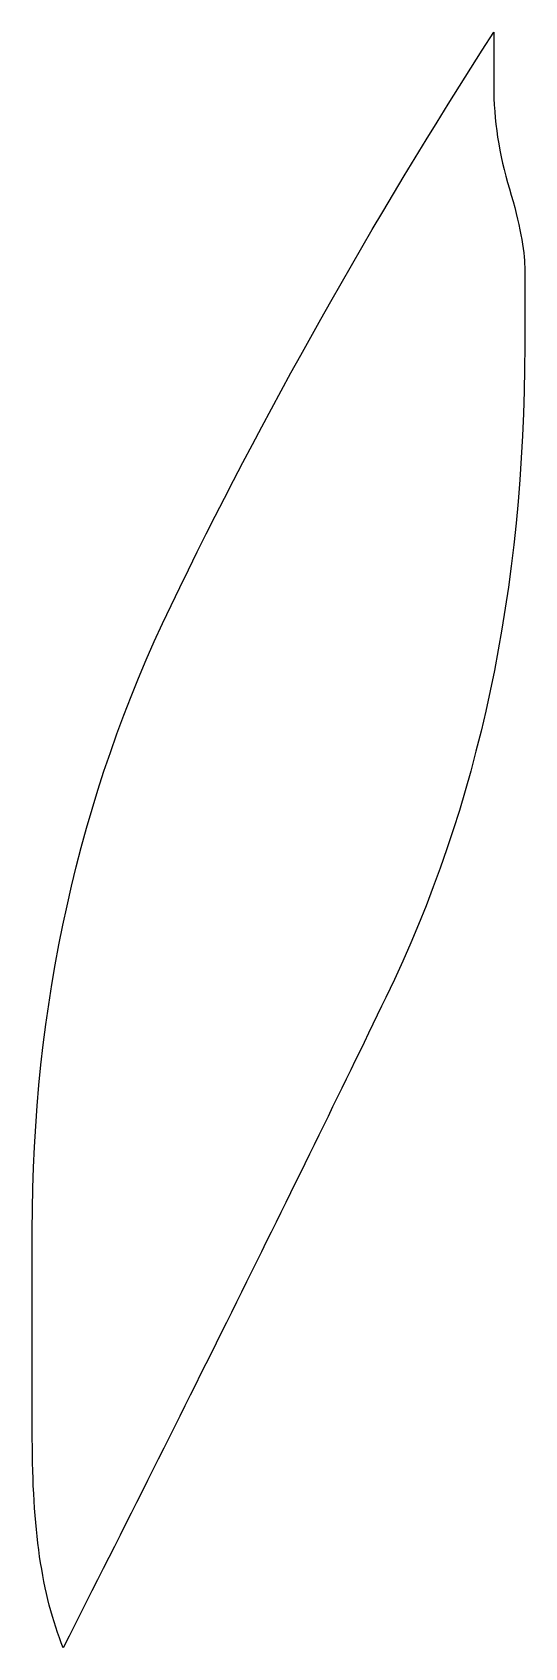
# Model space of a CAD drawing. Header units: centimetres. Extents: x -10 to 10, y -10.9 to 10.9.
# Drawn here: x -0.042 to 0.292, y -8.097 to -7.003 of the extents above; entities that cross this region are included whole.
import ezdxf

# ---------------------------------------------------------------- set-up
doc = ezdxf.new("R2010")
doc.units = ezdxf.units.CM
doc.header["$MEASUREMENT"] = 0
doc.layers.add('Camada 1', color=7, linetype='Continuous')

msp = doc.modelspace()

# ---------------------------------------------------------------- linework, layer by layer
at = {"layer": 'Camada 1'}
msp.add_open_spline([(0.29164, -7.21536), (0.29164, -7.21536), (0.29164, -7.16197), (0.29164, -7.16197), (0.29164, -7.16197), (0.29164, -7.15054), (0.28833, -7.13252), (0.28132, -7.10892), (0.28132, -7.10892), (0.27431, -7.08574), (0.27066, -7.06217), (0.27066, -7.03896), (0.27066, -7.03896), (0.27066, -7.03896), (0.27066, -7.00287), (0.27066, -7.00287), (0.27066, -7.00287), (0.18742, -7.13249), (0.11453, -7.26211), (0.05227, -7.39099), (0.05227, -7.39099), (-0.0103, -7.52098), (-0.0416, -7.66237), (-0.0416, -7.81409), (-0.0416, -7.81409), (-0.0416, -7.81409), (-0.0416, -7.95548), (-0.0416, -7.95548), (-0.0416, -7.95548), (-0.0416, -8.01443), (-0.03536, -8.06155), (-0.02062, -8.0969), (-0.02062, -8.0969), (0.06299, -7.93156), (0.13551, -7.78501), (0.19774, -7.65647), (0.19774, -7.65647), (0.26071, -7.52688), (0.29164, -7.37959), (0.29164, -7.21536)], degree=3, knots=[0, 0, 0, 0, 0.0909091, 0.0909091, 0.0909091, 0.0909091, 0.1818182, 0.1818182, 0.1818182, 0.1818182, 0.2727273, 0.2727273, 0.2727273, 0.2727273, 0.3636364, 0.3636364, 0.3636364, 0.3636364, 0.4545455, 0.4545455, 0.4545455, 0.4545455, 0.5454545, 0.5454545, 0.5454545, 0.5454545, 0.6363636, 0.6363636, 0.6363636, 0.6363636, 0.7272727, 0.7272727, 0.7272727, 0.7272727, 0.8181818, 0.8181818, 0.8181818, 0.8181818, 1, 1, 1, 1], dxfattribs=at)

doc.saveas('drawing.dxf')
